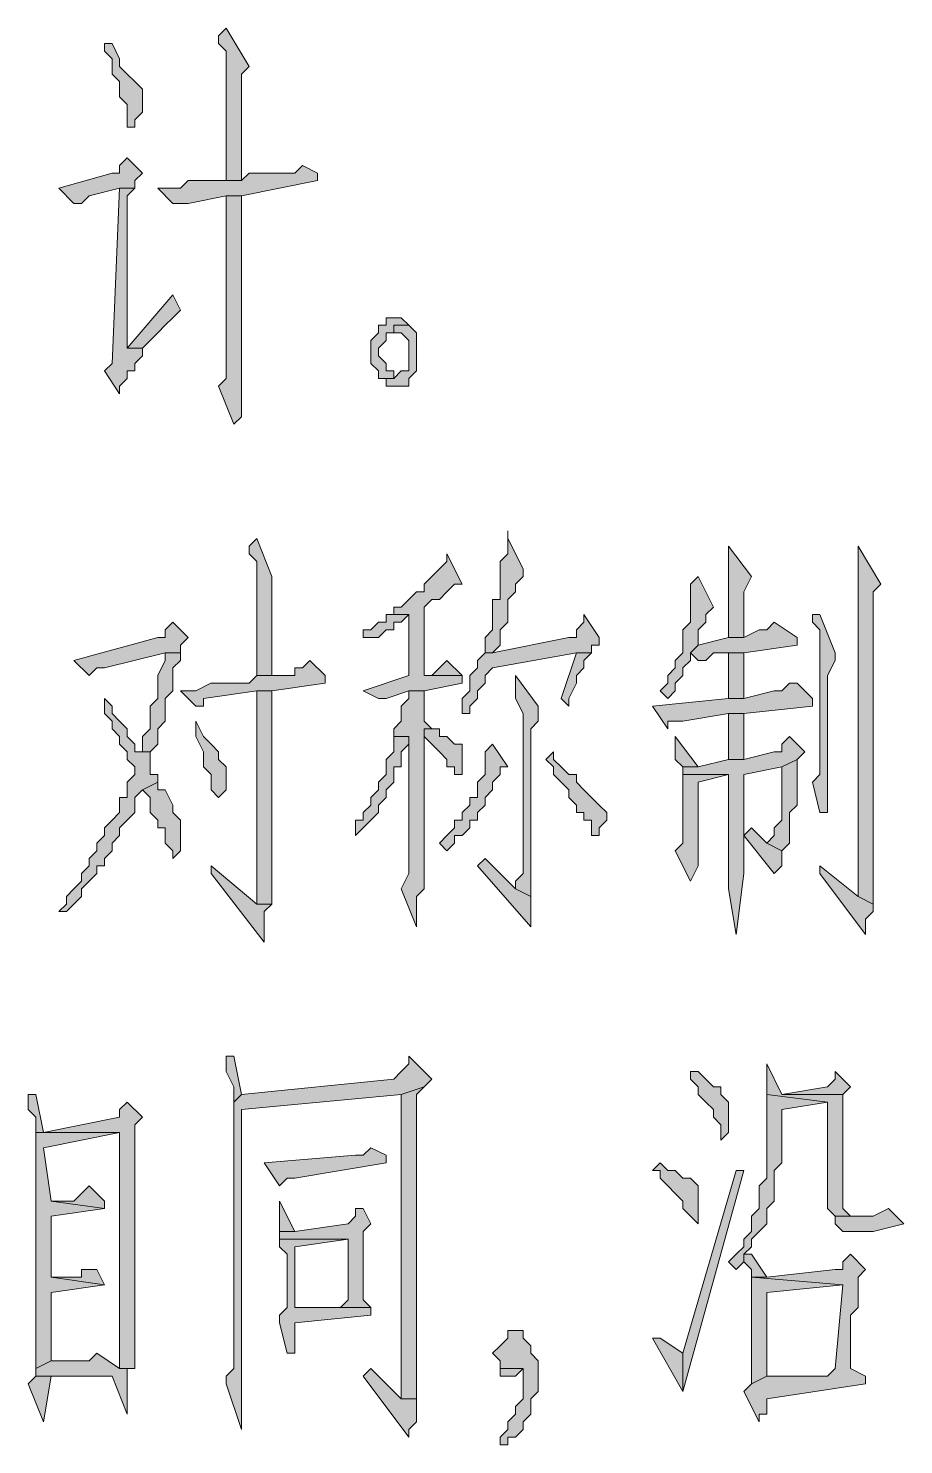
# Model space of a CAD drawing. Header units: millimetres. Extents: x 6 to 291, y 4 to 206.
# Drawn here: x 261.7 to 266.57, y 17.7 to 25.57 of the extents above; entities that cross this region are included whole.
import ezdxf

# ---------------------------------------------------------------- set-up
doc = ezdxf.new("R2010")
doc.units = ezdxf.units.MM
doc.layers.add('C00-00-00', color=7, linetype='Continuous')

msp = doc.modelspace()

# ---------------------------------------------------------------- hatches: boundary and pattern name
at = {"layer": 'C00-00-00'}
h = msp.add_hatch(color=256, dxfattribs=at)
h.dxf.hatch_style = 2
h.paths.add_polyline_path([(262.805341, 25.569337), (262.763008, 25.527004), (262.763008, 25.48467), (262.805341, 25.442337), (262.805341, 24.72267), (262.890008, 24.72267), (262.890008, 24.84967), (262.890008, 24.892004), (262.890008, 25.315337), (262.932341, 25.35767)])
h = msp.add_hatch(color=256, dxfattribs=at)
h.dxf.hatch_style = 2
h.paths.add_polyline_path([(262.170335, 25.484669), (262.128001, 25.484669), (262.128001, 25.442335), (262.170335, 25.400002), (262.170335, 25.357669), (262.170335, 25.315335), (262.212668, 25.273002), (262.212668, 25.230669), (262.212668, 25.188335), (262.255001, 25.146002), (262.255001, 25.103669), (262.255001, 25.061335), (262.255001, 25.019002), (262.297335, 25.019002), (262.297335, 25.061335), (262.339668, 25.103669), (262.339668, 25.230669), (262.297335, 25.273002), (262.255001, 25.315335), (262.212668, 25.357669), (262.212668, 25.400002)])
h = msp.add_hatch(color=256, dxfattribs=at)
h.dxf.hatch_style = 2
h.paths.add_polyline_path([(262.255003, 24.849662), (262.21267, 24.807329), (262.21267, 24.764995), (262.170337, 24.764995), (261.874003, 24.680329), (261.95867, 24.595662), (262.001003, 24.595662), (262.043337, 24.637995), (262.21267, 24.680329), (262.297337, 24.680329), (262.297337, 24.722662), (262.33967, 24.764995)])
h = msp.add_hatch(color=256, dxfattribs=at)
h.dxf.hatch_style = 2
h.paths.add_polyline_path([(263.228668, 24.807336), (263.186335, 24.765002), (263.101668, 24.765002), (263.059335, 24.765002), (262.932335, 24.765002), (262.890001, 24.722669), (262.763001, 24.722669), (262.678335, 24.722669), (262.593668, 24.722669), (262.551335, 24.680336), (262.466668, 24.680336), (262.424335, 24.680336), (262.509001, 24.595669), (262.551335, 24.595669), (262.593668, 24.595669), (262.805335, 24.638002), (262.890001, 24.638002), (263.313335, 24.722669), (263.313335, 24.765002)])
h = msp.add_hatch(color=256, dxfattribs=at)
h.dxf.hatch_style = 2
h.paths.add_polyline_path([(262.297329, 24.680341), (262.212663, 24.680341), (262.170329, 23.706674), (262.127996, 23.664341), (262.212663, 23.537341), (262.212663, 23.579674), (262.254996, 23.622008), (262.254996, 23.664341), (262.297329, 23.664341), (262.297329, 23.706674), (262.339663, 23.749008), (262.339663, 23.791341), (262.254996, 23.791341), (262.254996, 24.087674), (262.254996, 24.130008), (262.254996, 24.426341), (262.254996, 24.468674), (262.254996, 24.638008)])
h = msp.add_hatch(color=256, dxfattribs=at)
h.dxf.hatch_style = 2
h.paths.add_polyline_path([(262.889994, 24.637999), (262.805327, 24.637999), (262.805327, 24.595665), (262.805327, 23.621999), (262.762994, 23.579665), (262.84766, 23.367999), (262.889994, 23.410332)])
h = msp.add_hatch(color=256, dxfattribs=at)
h.dxf.hatch_style = 2
h.paths.add_polyline_path([(262.508993, 24.087677), (262.254993, 23.791343), (262.33966, 23.791343), (262.381993, 23.833677), (262.424326, 23.87601), (262.46666, 23.918343), (262.508993, 23.960677), (262.551326, 24.00301)])
h = msp.add_hatch(color=256, dxfattribs=at)
h.dxf.hatch_style = 2
h.paths.add_polyline_path([(263.736663, 23.960666), (263.69433, 23.960666), (263.69433, 23.918333), (263.651997, 23.918333), (263.651997, 23.875999), (263.609663, 23.833666), (263.609663, 23.706666), (263.651997, 23.664333), (263.651997, 23.621999), (263.736663, 23.621999), (263.736663, 23.664333), (263.69433, 23.664333), (263.69433, 23.706666), (263.651997, 23.748999), (263.651997, 23.791333), (263.69433, 23.833666), (263.69433, 23.875999), (263.736663, 23.875999), (263.736663, 23.918333), (263.82133, 23.918333), (263.778997, 23.960666)])
h = msp.add_hatch(color=256, dxfattribs=at)
h.dxf.hatch_style = 2
h.paths.add_polyline_path([(263.821332, 23.91834), (263.736665, 23.91834), (263.736665, 23.876006), (263.778999, 23.876006), (263.821332, 23.833673), (263.821332, 23.79134), (263.821332, 23.706673), (263.821332, 23.66434), (263.778999, 23.66434), (263.736665, 23.622006), (263.651999, 23.622006), (263.694332, 23.622006), (263.694332, 23.579673), (263.736665, 23.579673), (263.778999, 23.579673), (263.821332, 23.579673), (263.821332, 23.622006), (263.863665, 23.66434), (263.863665, 23.706673), (263.863665, 23.749006), (263.863665, 23.876006)])
h = msp.add_hatch(color=256, dxfattribs=at)
h.dxf.hatch_style = 2
h.paths.add_polyline_path([(264.37167, 22.775338), (264.37167, 22.648338), (264.329337, 22.606004), (264.329337, 22.521338), (264.329337, 22.436671), (264.329337, 22.394338), (264.287003, 22.394338), (264.287003, 22.309671), (264.287003, 22.267338), (264.287003, 22.225004), (264.24467, 22.182671), (264.24467, 22.140338), (264.24467, 22.098004), (264.287003, 22.098004), (264.329337, 22.140338), (264.329337, 22.182671), (264.329337, 22.225004), (264.37167, 22.267338), (264.37167, 22.309671), (264.37167, 22.394338), (264.414003, 22.436671), (264.414003, 22.479004), (264.456337, 22.521338), (264.456337, 22.563671), (264.37167, 22.733004)])
h = msp.add_hatch(color=256, dxfattribs=at)
h.dxf.hatch_style = 2
h.paths.add_polyline_path([(262.974662, 22.732995), (262.932329, 22.690662), (262.932329, 22.648329), (262.974662, 22.605995), (262.974662, 22.521329), (262.974662, 22.478995), (262.974662, 21.970995), (263.059329, 21.970995), (263.059329, 22.436662), (263.059329, 22.478995), (263.059329, 22.521329)])
h = msp.add_hatch(color=256, dxfattribs=at)
h.dxf.hatch_style = 2
h.paths.add_polyline_path([(265.59934, 22.690669), (265.59934, 22.648336), (265.59934, 22.606002), (265.59934, 22.563669), (265.59934, 22.182669), (265.684007, 22.182669), (265.684007, 22.352002), (265.684007, 22.394336), (265.684007, 22.436669), (265.72634, 22.521336)])
h = msp.add_hatch(color=256, dxfattribs=at)
h.dxf.hatch_style = 2
h.paths.add_polyline_path([(266.318999, 22.690669), (266.318999, 22.648336), (266.318999, 22.606002), (266.318999, 20.743336), (266.403666, 20.701002), (266.403666, 20.743336), (266.403666, 20.785669), (266.403666, 21.420669), (266.403666, 21.505336), (266.403666, 22.436669), (266.445999, 22.479002)])
h = msp.add_hatch(color=256, dxfattribs=at)
h.dxf.hatch_style = 2
h.paths.add_polyline_path([(264.032996, 22.648343), (264.032996, 22.60601), (263.990662, 22.563676), (263.948329, 22.521343), (263.905996, 22.47901), (263.905996, 22.436676), (263.863662, 22.436676), (263.821329, 22.394343), (263.778996, 22.35201), (263.736662, 22.35201), (263.736662, 22.309676), (263.694329, 22.309676), (263.821329, 22.309676), (263.821329, 22.267343), (263.821329, 21.97101), (263.567329, 21.886343), (263.651996, 21.84401), (263.694329, 21.84401), (263.821329, 21.886343), (263.905996, 21.886343), (264.117662, 21.928676), (264.117662, 21.97101), (263.905996, 21.97101), (263.905996, 22.35201), (263.948329, 22.394343), (263.990662, 22.394343), (264.032996, 22.436676), (264.075329, 22.47901), (264.117662, 22.47901)])
h = msp.add_hatch(color=256, dxfattribs=at)
h.dxf.hatch_style = 2
h.paths.add_polyline_path([(265.430003, 22.521332), (265.38767, 22.478999), (265.38767, 22.351999), (265.38767, 22.309665), (265.38767, 22.267332), (265.345337, 22.224999), (265.345337, 22.182665), (265.345337, 22.140332), (265.345337, 22.097999), (265.303003, 22.055665), (265.303003, 22.013332), (265.26067, 21.970999), (265.26067, 21.928665), (265.218337, 21.886332), (265.26067, 21.843999), (265.303003, 21.886332), (265.303003, 21.928665), (265.345337, 21.970999), (265.345337, 22.013332), (265.38767, 22.055665), (265.38767, 22.097999), (265.430003, 22.140332), (265.430003, 22.182665), (265.430003, 22.224999), (265.472337, 22.267332), (265.472337, 22.309665), (265.51467, 22.351999)])
h = msp.add_hatch(color=256, dxfattribs=at)
h.dxf.hatch_style = 2
h.paths.add_polyline_path([(263.694337, 22.309669), (263.694337, 22.267335), (263.652004, 22.267335), (263.609671, 22.225002), (263.567337, 22.225002), (263.567337, 22.182669), (263.609671, 22.182669), (263.652004, 22.182669), (263.694337, 22.225002), (263.736671, 22.225002), (263.736671, 22.267335), (263.779004, 22.267335), (263.821337, 22.309669)])
h = msp.add_hatch(color=256, dxfattribs=at)
h.dxf.hatch_style = 2
h.paths.add_polyline_path([(264.794997, 22.309669), (264.794997, 22.267335), (264.752663, 22.225002), (264.752663, 22.182669), (264.71033, 22.182669), (264.286997, 22.098002), (264.244663, 22.098002), (264.20233, 22.055669), (264.20233, 22.013335), (264.159997, 21.971002), (264.159997, 21.928669), (264.159997, 21.886335), (264.117663, 21.844002), (264.117663, 21.759335), (264.159997, 21.759335), (264.159997, 21.801669), (264.20233, 21.844002), (264.20233, 21.886335), (264.244663, 21.928669), (264.244663, 21.971002), (264.286997, 22.013335), (264.752663, 22.098002), (264.83733, 22.098002), (264.83733, 22.140335), (264.879663, 22.140335), (264.879663, 22.182669)])
h = msp.add_hatch(color=256, dxfattribs=at)
h.dxf.hatch_style = 2
h.paths.add_polyline_path([(266.107336, 22.309669), (266.065003, 22.309669), (266.065003, 22.267335), (266.107336, 22.225002), (266.107336, 21.420669), (266.065003, 21.378335), (266.107336, 21.209002), (266.149669, 21.209002), (266.149669, 21.971002), (266.192003, 22.055669), (266.192003, 22.098002)])
h = msp.add_hatch(color=256, dxfattribs=at)
h.dxf.hatch_style = 2
h.paths.add_polyline_path([(262.508993, 22.267342), (262.46666, 22.225009), (262.46666, 22.182675), (262.424326, 22.182675), (261.95866, 22.055675), (262.043326, 21.971009), (262.08566, 22.013342), (262.127993, 22.013342), (262.46666, 22.098009), (262.551326, 22.098009), (262.551326, 22.140342), (262.59366, 22.182675)])
h = msp.add_hatch(color=256, dxfattribs=at)
h.dxf.hatch_style = 2
h.paths.add_polyline_path([(265.85333, 22.267342), (265.810997, 22.225009), (265.768663, 22.225009), (265.683997, 22.182675), (265.59933, 22.182675), (265.429997, 22.140342), (265.387663, 22.098009), (265.429997, 22.055675), (265.47233, 22.055675), (265.514663, 22.098009), (265.59933, 22.098009), (265.683997, 22.098009), (265.98033, 22.140342), (265.98033, 22.182675)])
h = msp.add_hatch(color=256, dxfattribs=at)
h.dxf.hatch_style = 2
h.paths.add_polyline_path([(262.551335, 22.098005), (262.466669, 22.098005), (262.466669, 22.055672), (262.424335, 21.971005), (262.424335, 21.928672), (262.424335, 21.886338), (262.424335, 21.844005), (262.382002, 21.801672), (262.382002, 21.717005), (262.382002, 21.674672), (262.339669, 21.632338), (262.339669, 21.590005), (262.339669, 21.547672), (262.382002, 21.547672), (262.424335, 21.590005), (262.424335, 21.632338), (262.424335, 21.674672), (262.466669, 21.717005), (262.466669, 21.759338), (262.466669, 21.801672), (262.466669, 21.844005), (262.509002, 21.886338), (262.509002, 21.971005), (262.509002, 22.013338), (262.551335, 22.055672)])
h = msp.add_hatch(color=256, dxfattribs=at)
h.dxf.hatch_style = 2
h.paths.add_polyline_path([(263.270994, 22.055663), (263.228661, 22.013329), (263.186328, 22.013329), (263.186328, 21.970996), (263.059328, 21.970996), (262.974661, 21.970996), (262.932328, 21.928663), (262.805328, 21.928663), (262.762994, 21.928663), (262.720661, 21.928663), (262.635994, 21.886329), (262.551328, 21.886329), (262.635994, 21.801663), (262.678328, 21.801663), (262.678328, 21.843996), (262.974661, 21.886329), (263.059328, 21.886329), (263.355661, 21.928663), (263.355661, 21.970996)])
h = msp.add_hatch(color=256, dxfattribs=at)
h.dxf.hatch_style = 2
h.paths.add_polyline_path([(264.032996, 22.055663), (263.990662, 22.013329), (263.948329, 21.970996), (263.905996, 21.970996), (264.117662, 21.970996)])
h = msp.add_hatch(color=256, dxfattribs=at)
h.dxf.hatch_style = 2
h.paths.add_polyline_path([(264.837339, 22.098005), (264.752672, 22.098005), (264.668006, 21.844005), (264.710339, 21.801672), (264.710339, 21.844005), (264.752672, 21.928672), (264.752672, 21.971005), (264.795006, 22.013338), (264.795006, 22.055672)])
h = msp.add_hatch(color=256, dxfattribs=at)
h.dxf.hatch_style = 2
h.paths.add_polyline_path([(265.683993, 22.098005), (265.59934, 22.098005), (265.59934, 22.055663), (265.59934, 21.843999), (265.683993, 21.843999)])
h = msp.add_hatch(color=256, dxfattribs=at)
h.dxf.hatch_style = 2
h.paths.add_polyline_path([(264.413996, 21.97101), (264.413996, 21.928677), (264.413996, 21.886343), (264.413996, 21.84401), (264.456329, 21.759343), (264.456329, 20.870343), (264.413996, 20.82801), (264.413996, 20.785677), (264.498663, 20.743343), (264.498663, 21.46301), (264.498663, 21.505343), (264.498663, 21.674677), (264.540996, 21.71701), (264.540996, 21.759343), (264.540996, 21.801677)])
h = msp.add_hatch(color=256, dxfattribs=at)
h.dxf.hatch_style = 2
h.paths.add_polyline_path([(265.980341, 21.928668), (265.938008, 21.928668), (265.895674, 21.886334), (265.853341, 21.886334), (265.684008, 21.844001), (265.599341, 21.844001), (265.176008, 21.801668), (265.260674, 21.674668), (265.260674, 21.717001), (265.303008, 21.717001), (265.345341, 21.717001), (265.599341, 21.759334), (265.684008, 21.759334), (266.065008, 21.801668), (266.065008, 21.844001)])
h = msp.add_hatch(color=256, dxfattribs=at)
h.dxf.hatch_style = 2
h.paths.add_polyline_path([(262.127992, 21.843999), (262.127992, 21.801666), (262.127992, 21.759333), (262.170326, 21.716999), (262.170326, 21.674666), (262.212659, 21.632333), (262.212659, 21.589999), (262.254992, 21.547666), (262.254992, 21.505333), (262.297326, 21.462999), (262.297326, 21.420666), (262.254992, 21.378333), (262.254992, 21.335999), (262.254992, 21.293666), (262.212659, 21.293666), (262.212659, 21.251333), (262.212659, 21.208999), (262.170326, 21.166666), (262.127992, 21.124333), (262.127992, 21.081999), (262.085659, 21.039666), (262.085659, 20.997333), (262.043326, 20.954999), (262.043326, 20.912666), (262.000992, 20.870333), (262.000992, 20.827999), (261.958659, 20.785666), (261.916326, 20.743333), (261.916326, 20.700999), (261.873992, 20.658666), (261.916326, 20.658666), (261.958659, 20.700999), (262.000992, 20.743333), (262.000992, 20.785666), (262.043326, 20.827999), (262.085659, 20.870333), (262.085659, 20.912666), (262.127992, 20.912666), (262.127992, 20.954999), (262.170326, 20.997333), (262.170326, 21.039666), (262.212659, 21.081999), (262.212659, 21.124333), (262.254992, 21.166666), (262.297326, 21.208999), (262.297326, 21.251333), (262.297326, 21.293666), (262.339659, 21.335999), (262.424326, 21.378333), (262.424326, 21.420666), (262.381992, 21.420666), (262.381992, 21.462999), (262.381992, 21.505333), (262.381992, 21.547666), (262.339659, 21.547666), (262.297326, 21.547666), (262.297326, 21.589999), (262.254992, 21.632333), (262.254992, 21.674666), (262.212659, 21.716999), (262.170326, 21.759333), (262.170326, 21.801666)])
h = msp.add_hatch(color=256, dxfattribs=at)
h.dxf.hatch_style = 2
h.paths.add_polyline_path([(263.059331, 21.886342), (262.974664, 21.886342), (262.974664, 20.870342), (262.974664, 20.785675), (262.974664, 20.743342), (262.974664, 20.701008), (263.059331, 20.701008)])
h = msp.add_hatch(color=256, dxfattribs=at)
h.dxf.hatch_style = 2
h.paths.add_polyline_path([(263.906001, 21.886342), (263.821334, 21.886342), (263.821334, 21.844008), (263.779001, 21.801675), (263.779001, 21.717008), (263.736667, 21.674675), (263.736667, 21.632342), (263.821334, 21.632342), (263.821334, 20.955008), (263.821334, 20.912675), (263.821334, 20.870342), (263.779001, 20.785675), (263.863667, 20.574008), (263.863667, 20.616342), (263.863667, 20.743342), (263.906001, 20.785675), (263.906001, 21.674675), (263.990667, 21.674675), (263.948334, 21.674675), (263.906001, 21.717008)])
h = msp.add_hatch(color=256, dxfattribs=at)
h.dxf.hatch_style = 2
h.paths.add_polyline_path([(265.683993, 21.759331), (265.59934, 21.759331), (265.59934, 21.505341), (265.683993, 21.505341)])
h = msp.add_hatch(color=256, dxfattribs=at)
h.dxf.hatch_style = 2
h.paths.add_polyline_path([(262.636004, 21.717004), (262.636004, 21.674671), (262.636004, 21.632338), (262.678337, 21.547671), (262.678337, 21.505338), (262.678337, 21.463004), (262.720671, 21.420671), (262.720671, 21.378338), (262.720671, 21.336004), (262.763004, 21.293671), (262.805337, 21.336004), (262.805337, 21.378338), (262.805337, 21.420671), (262.805337, 21.463004), (262.763004, 21.505338), (262.763004, 21.547671), (262.720671, 21.590004), (262.678337, 21.632338)])
h = msp.add_hatch(color=256, dxfattribs=at)
h.dxf.hatch_style = 2
h.paths.add_polyline_path([(263.990669, 21.674662), (263.906003, 21.674662), (263.906003, 21.632329), (263.948336, 21.589995), (263.990669, 21.547662), (264.033003, 21.505329), (264.033003, 21.462995), (264.075336, 21.462995), (264.075336, 21.420662), (264.117669, 21.420662), (264.117669, 21.589995), (264.075336, 21.589995), (264.033003, 21.632329), (263.990669, 21.632329)])
h = msp.add_hatch(color=256, dxfattribs=at)
h.dxf.hatch_style = 2
h.paths.add_polyline_path([(263.736663, 21.632336), (263.736663, 21.590002), (263.736663, 21.547669), (263.69433, 21.505336), (263.69433, 21.463002), (263.69433, 21.420669), (263.651997, 21.378336), (263.651997, 21.336002), (263.609663, 21.293669), (263.609663, 21.251336), (263.56733, 21.209002), (263.56733, 21.166669), (263.524997, 21.166669), (263.524997, 21.124336), (263.524997, 21.082002), (263.56733, 21.124336), (263.609663, 21.166669), (263.651997, 21.209002), (263.651997, 21.251336), (263.69433, 21.293669), (263.69433, 21.336002), (263.736663, 21.378336), (263.736663, 21.420669), (263.736663, 21.463002), (263.778997, 21.463002), (263.778997, 21.505336), (263.778997, 21.547669), (263.82133, 21.590002), (263.82133, 21.632336)])
h = msp.add_hatch(color=256, dxfattribs=at)
h.dxf.hatch_style = 2
h.paths.add_polyline_path([(264.287001, 21.59001), (264.244668, 21.547676), (264.244668, 21.505343), (264.244668, 21.420676), (264.202335, 21.378343), (264.202335, 21.33601), (264.202335, 21.293676), (264.160001, 21.293676), (264.160001, 21.251343), (264.117668, 21.20901), (264.117668, 21.166676), (264.075335, 21.166676), (264.075335, 21.124343), (264.033001, 21.08201), (263.990668, 21.039676), (264.033001, 20.997343), (264.075335, 21.039676), (264.075335, 21.08201), (264.117668, 21.08201), (264.160001, 21.124343), (264.160001, 21.166676), (264.202335, 21.166676), (264.202335, 21.20901), (264.244668, 21.251343), (264.244668, 21.293676), (264.287001, 21.33601), (264.287001, 21.378343), (264.329335, 21.420676), (264.329335, 21.46301), (264.371668, 21.46301)])
h = msp.add_hatch(color=256, dxfattribs=at)
h.dxf.hatch_style = 2
h.paths.add_polyline_path([(265.302992, 21.632336), (265.302992, 21.590002), (265.302992, 21.547669), (265.302992, 21.505336), (265.345326, 21.463002), (265.429992, 21.463002)])
h = msp.add_hatch(color=256, dxfattribs=at)
h.dxf.hatch_style = 2
h.paths.add_polyline_path([(265.937999, 21.632336), (265.895665, 21.590002), (265.895665, 21.547669), (265.853332, 21.547669), (265.683999, 21.505336), (265.599332, 21.505336), (265.429999, 21.463002), (265.345332, 21.463002), (265.345332, 21.420669), (265.599332, 21.420669), (265.599332, 21.336002), (265.599332, 20.912669), (265.599332, 20.870336), (265.599332, 20.828002), (265.599332, 20.785669), (265.641665, 20.531669), (265.683999, 20.870336), (265.683999, 21.420669), (265.895665, 21.463002), (265.980332, 21.505336), (266.022665, 21.547669)])
h = msp.add_hatch(color=256, dxfattribs=at)
h.dxf.hatch_style = 2
h.paths.add_polyline_path([(264.62566, 21.547667), (264.583326, 21.505334), (264.62566, 21.463001), (264.62566, 21.420667), (264.667993, 21.378334), (264.710326, 21.336001), (264.710326, 21.293667), (264.75266, 21.251334), (264.75266, 21.209001), (264.794993, 21.209001), (264.794993, 21.166667), (264.837326, 21.166667), (264.837326, 21.124334), (264.837326, 21.082001), (264.87966, 21.082001), (264.87966, 21.124334), (264.921993, 21.166667), (264.921993, 21.209001), (264.87966, 21.251334), (264.837326, 21.293667), (264.794993, 21.336001), (264.75266, 21.378334), (264.75266, 21.420667), (264.710326, 21.420667), (264.667993, 21.463001), (264.62566, 21.505334)])
h = msp.add_hatch(color=256, dxfattribs=at)
h.dxf.hatch_style = 2
h.paths.add_polyline_path([(265.980341, 21.505341), (265.895674, 21.463008), (265.895674, 21.166674), (265.853341, 21.124341), (265.853341, 21.082008), (265.811008, 21.039674), (265.895674, 20.997341), (265.938008, 21.039674), (265.938008, 21.082008), (265.938008, 21.124341), (265.938008, 21.209008), (265.980341, 21.251341), (265.980341, 21.463008)])
h = msp.add_hatch(color=256, dxfattribs=at)
h.dxf.hatch_style = 2
h.paths.add_polyline_path([(265.345335, 21.420672), (265.345335, 21.378339), (265.345335, 21.336006), (265.345335, 21.082006), (265.345335, 21.039672), (265.303001, 20.997339), (265.387668, 20.828006), (265.430001, 20.912672), (265.430001, 21.336006), (265.430001, 21.378339), (265.599335, 21.420672)])
h = msp.add_hatch(color=256, dxfattribs=at)
h.dxf.hatch_style = 2
h.paths.add_polyline_path([(262.42434, 21.37833), (262.339674, 21.335997), (262.382007, 21.293663), (262.382007, 21.25133), (262.382007, 21.208997), (262.42434, 21.166663), (262.42434, 21.12433), (262.466674, 21.12433), (262.466674, 21.081997), (262.466674, 21.039663), (262.509007, 20.99733), (262.509007, 20.954997), (262.55134, 20.99733), (262.55134, 21.081997), (262.55134, 21.12433), (262.55134, 21.166663), (262.509007, 21.208997), (262.509007, 21.25133), (262.466674, 21.335997), (262.42434, 21.335997)])
h = msp.add_hatch(color=256, dxfattribs=at)
h.dxf.hatch_style = 2
h.paths.add_polyline_path([(265.726335, 21.12434), (265.684002, 21.082007), (265.853335, 20.87034), (265.895669, 20.912674), (265.895669, 20.955007), (265.895669, 20.99734), (265.811002, 21.039674)])
h = msp.add_hatch(color=256, dxfattribs=at)
h.dxf.hatch_style = 2
h.paths.add_polyline_path([(264.244659, 20.955003), (264.202326, 20.91267), (264.498659, 20.574003), (264.498659, 20.65867), (264.498659, 20.701003), (264.498659, 20.743336), (264.413992, 20.78567)])
h = msp.add_hatch(color=256, dxfattribs=at)
h.dxf.hatch_style = 2
h.paths.add_polyline_path([(262.720672, 20.912677), (262.720672, 20.870343), (263.017006, 20.489343), (263.017006, 20.658677), (263.059339, 20.70101), (262.974672, 20.70101)])
h = msp.add_hatch(color=256, dxfattribs=at)
h.dxf.hatch_style = 2
h.paths.add_polyline_path([(266.107336, 20.912677), (266.107336, 20.870343), (266.361336, 20.531677), (266.361336, 20.57401), (266.361336, 20.616343), (266.403669, 20.658677), (266.403669, 20.70101), (266.319003, 20.743343)])
h = msp.add_hatch(color=256, dxfattribs=at)
h.dxf.hatch_style = 2
h.paths.add_polyline_path([(263.821332, 19.854343), (263.821332, 19.81201), (263.778999, 19.769677), (263.736665, 19.727343), (262.889999, 19.642677), (262.847665, 19.600343), (262.847665, 18.711343), (262.847665, 18.626677), (262.847665, 18.118677), (262.805332, 18.076343), (262.805332, 18.03401), (262.889999, 17.78001), (262.889999, 18.118677), (262.889999, 19.55801), (263.778999, 19.642677), (263.905999, 19.68501), (263.948332, 19.727343)])
h = msp.add_hatch(color=256, dxfattribs=at)
h.dxf.hatch_style = 2
h.paths.add_polyline_path([(262.847667, 19.854343), (262.805334, 19.854343), (262.805334, 19.81201), (262.805334, 19.769677), (262.847667, 19.68501), (262.847667, 19.600343), (262.890001, 19.642677)])
h = msp.add_hatch(color=256, dxfattribs=at)
h.dxf.hatch_style = 2
h.paths.add_polyline_path([(265.387661, 19.769675), (265.387661, 19.727342), (265.429994, 19.685008), (265.429994, 19.642675), (265.472328, 19.600342), (265.514661, 19.558008), (265.514661, 19.515675), (265.556994, 19.473342), (265.556994, 19.431008), (265.556994, 19.388675), (265.599328, 19.431008), (265.599328, 19.600342), (265.556994, 19.642675), (265.556994, 19.685008), (265.514661, 19.685008), (265.472328, 19.727342), (265.429994, 19.769675)])
h = msp.add_hatch(color=256, dxfattribs=at)
h.dxf.hatch_style = 2
h.paths.add_polyline_path([(265.811004, 19.812001), (265.811004, 19.769668), (265.811004, 19.727334), (265.811004, 19.642668), (266.149671, 19.600334), (266.149671, 19.007668), (266.192004, 18.965334), (266.276671, 18.965334), (266.234337, 19.007668), (266.234337, 19.515668), (266.234337, 19.558001), (266.234337, 19.600334), (266.234337, 19.642668), (265.895671, 19.642668)])
h = msp.add_hatch(color=256, dxfattribs=at)
h.dxf.hatch_style = 2
h.paths.add_polyline_path([(266.192004, 19.769675), (266.192004, 19.727342), (266.149671, 19.685008), (265.895671, 19.642675), (266.234338, 19.642675), (266.276671, 19.685008)])
h = msp.add_hatch(color=256, dxfattribs=at)
h.dxf.hatch_style = 2
h.paths.add_polyline_path([(263.906001, 19.685006), (263.779001, 19.642673), (263.779001, 17.991673), (263.779001, 17.94934), (263.863667, 17.94934), (263.863667, 17.991673), (263.863667, 19.09234), (263.863667, 19.134673), (263.863667, 19.60034), (263.863667, 19.642673)])
h = msp.add_hatch(color=256, dxfattribs=at)
h.dxf.hatch_style = 2
h.paths.add_polyline_path([(261.747008, 19.642664), (261.704674, 19.642664), (261.704674, 19.557997), (261.747008, 19.515664), (261.747008, 19.430997), (261.789341, 19.430997)])
h = msp.add_hatch(color=256, dxfattribs=at)
h.dxf.hatch_style = 2
h.paths.add_polyline_path([(265.811004, 19.642664), (265.811004, 19.303997), (265.811004, 19.261664), (265.811004, 19.176997), (265.768671, 19.134664), (265.768671, 19.049997), (265.768671, 19.007664), (265.726337, 18.965331), (265.726337, 18.922997), (265.726337, 18.880664), (265.684004, 18.838331), (265.684004, 18.795997), (265.641671, 18.753664), (265.599337, 18.711331), (265.641671, 18.668997), (265.684004, 18.711331), (265.684004, 18.753664), (265.726337, 18.795997), (265.726337, 18.838331), (265.768671, 18.880664), (265.811004, 18.922997), (265.811004, 18.965331), (265.811004, 19.007664), (265.853337, 19.049997), (265.853337, 19.092331), (265.853337, 19.219331), (265.895671, 19.261664), (265.895671, 19.557997), (266.149671, 19.600331)])
h = msp.add_hatch(color=256, dxfattribs=at)
h.dxf.hatch_style = 2
h.paths.add_polyline_path([(262.255003, 19.600338), (262.21267, 19.558004), (262.21267, 19.515671), (261.789337, 19.431004), (261.747003, 19.431004), (262.21267, 19.431004), (262.21267, 19.388671), (262.21267, 18.415004), (262.21267, 18.372671), (262.21267, 18.203338), (262.21267, 18.118671), (262.255003, 18.118671), (262.297337, 18.118671), (262.297337, 18.923004), (262.297337, 18.965338), (262.297337, 19.473338), (262.33967, 19.515671)])
h = msp.add_hatch(color=256, dxfattribs=at)
h.dxf.hatch_style = 2
h.paths.add_polyline_path([(261.747008, 19.431001), (261.747008, 18.669001), (261.747008, 18.584334), (261.747008, 18.203334), (261.747008, 18.118667), (261.831674, 18.161001), (261.831674, 18.542001), (262.128008, 18.584334), (261.831674, 18.626667), (261.831674, 18.965334), (262.128008, 19.007667), (261.831674, 19.050001), (261.789341, 19.346334), (262.212674, 19.431001)])
h = msp.add_hatch(color=256, dxfattribs=at)
h.dxf.hatch_style = 2
h.paths.add_polyline_path([(263.609669, 19.346332), (263.567335, 19.303999), (263.525002, 19.303999), (263.017002, 19.261665), (263.101669, 19.134665), (263.144002, 19.176999), (263.186335, 19.176999), (263.694335, 19.261665), (263.694335, 19.303999)])
h = msp.add_hatch(color=256, dxfattribs=at)
h.dxf.hatch_style = 2
h.paths.add_polyline_path([(265.21834, 19.261663), (265.176006, 19.21933), (265.21834, 19.21933), (265.21834, 19.176997), (265.260673, 19.134663), (265.303006, 19.09233), (265.34534, 19.049997), (265.34534, 19.007663), (265.387673, 18.96533), (265.430006, 18.922997), (265.430006, 19.007663), (265.430006, 19.09233), (265.430006, 19.134663), (265.387673, 19.176997), (265.34534, 19.176997), (265.303006, 19.21933), (265.260673, 19.21933)])
h = msp.add_hatch(color=256, dxfattribs=at)
h.dxf.hatch_style = 2
h.paths.add_polyline_path([(265.641667, 19.219337), (265.345335, 18.20333), (265.345335, 17.991666), (265.683993, 19.219337)])
h = msp.add_hatch(color=256, dxfattribs=at)
h.dxf.hatch_style = 2
h.paths.add_polyline_path([(262.04334, 19.134669), (262.001006, 19.092335), (261.958673, 19.050002), (261.831673, 19.050002), (262.128006, 19.007669), (262.128006, 19.050002)])
h = msp.add_hatch(color=256, dxfattribs=at)
h.dxf.hatch_style = 2
h.paths.add_polyline_path([(263.567326, 19.007674), (263.524993, 19.007674), (263.524993, 18.96534), (263.48266, 18.923007), (263.186326, 18.880674), (263.10166, 18.880674), (263.10166, 18.83834), (263.48266, 18.83834), (263.48266, 18.499674), (263.440326, 18.45734), (263.186326, 18.45734), (263.60966, 18.45734), (263.567326, 18.499674), (263.567326, 18.753674), (263.567326, 18.796007), (263.567326, 18.880674), (263.60966, 18.923007)])
h = msp.add_hatch(color=256, dxfattribs=at)
h.dxf.hatch_style = 2
h.paths.add_polyline_path([(263.101673, 19.05), (263.101673, 18.965333), (263.101673, 18.923), (263.101673, 18.880666), (263.18634, 18.880666)])
h = msp.add_hatch(color=256, dxfattribs=at)
h.dxf.hatch_style = 2
h.paths.add_polyline_path([(266.488337, 19.007674), (266.40367, 18.96534), (266.27667, 18.96534), (266.192003, 18.96534), (266.192003, 18.923007), (266.234337, 18.880674), (266.40367, 18.880674), (266.573003, 18.923007)])
h = msp.add_hatch(color=256, dxfattribs=at)
h.dxf.hatch_style = 2
h.paths.add_polyline_path([(263.101673, 18.838336), (263.101673, 18.796003), (263.144006, 18.75367), (263.144006, 18.457336), (263.101673, 18.415003), (263.101673, 18.37267), (263.144006, 18.203336), (263.18634, 18.203336), (263.18634, 18.24567), (263.18634, 18.37267), (263.609673, 18.415003), (263.609673, 18.457336), (263.18634, 18.457336), (263.18634, 18.62667), (263.18634, 18.669003), (263.18634, 18.796003), (263.482673, 18.838336)])
h = msp.add_hatch(color=256, dxfattribs=at)
h.dxf.hatch_style = 2
h.paths.add_polyline_path([(265.726335, 18.753668), (265.684002, 18.753668), (265.684002, 18.711334), (265.726335, 18.669001), (265.726335, 18.626668), (265.811002, 18.626668)])
h = msp.add_hatch(color=256, dxfattribs=at)
h.dxf.hatch_style = 2
h.paths.add_polyline_path([(266.276673, 18.753668), (266.23434, 18.711334), (266.23434, 18.669001), (266.192006, 18.669001), (265.811006, 18.626668), (265.72634, 18.626668), (266.23434, 18.584334), (266.192006, 18.118668), (266.149673, 18.076334), (265.811006, 18.076334), (265.72634, 18.034001), (265.684006, 17.991668), (265.768673, 17.822334), (265.768673, 17.864668), (265.811006, 17.864668), (265.811006, 17.949334), (266.36134, 18.034001), (266.36134, 18.076334), (266.276673, 18.118668), (266.276673, 18.161001), (266.276673, 18.245668), (266.276673, 18.415001), (266.319006, 18.457334), (266.319006, 18.584334), (266.319006, 18.626668), (266.36134, 18.669001)])
h = msp.add_hatch(color=256, dxfattribs=at)
h.dxf.hatch_style = 2
h.paths.add_polyline_path([(262.085666, 18.668999), (262.043333, 18.668999), (262.000999, 18.668999), (262.000999, 18.626666), (261.958666, 18.626666), (261.831666, 18.626666), (262.127999, 18.584333)])
h = msp.add_hatch(color=256, dxfattribs=at)
h.dxf.hatch_style = 2
h.paths.add_polyline_path([(265.726335, 18.626673), (265.726335, 18.58434), (265.726335, 18.07634), (265.726335, 18.034006), (265.811002, 18.07634), (265.811002, 18.415006), (265.811002, 18.499673), (265.811002, 18.542006), (266.234335, 18.58434)])
h = msp.add_hatch(color=256, dxfattribs=at)
h.dxf.hatch_style = 2
h.paths.add_polyline_path([(264.413996, 18.330341), (264.371663, 18.330341), (264.371663, 18.288008), (264.329329, 18.245674), (264.286996, 18.203341), (264.329329, 18.161008), (264.329329, 18.118674), (264.456329, 18.118674), (264.456329, 17.949341), (264.413996, 17.907008), (264.413996, 17.864674), (264.371663, 17.822341), (264.371663, 17.780008), (264.329329, 17.737674), (264.329329, 17.695341), (264.371663, 17.695341), (264.371663, 17.737674), (264.413996, 17.737674), (264.456329, 17.780008), (264.456329, 17.822341), (264.498663, 17.864674), (264.498663, 17.907008), (264.498663, 17.949341), (264.540996, 17.991674), (264.540996, 18.161008), (264.498663, 18.203341), (264.498663, 18.245674), (264.456329, 18.288008), (264.456329, 18.330341)])
h = msp.add_hatch(color=256, dxfattribs=at)
h.dxf.hatch_style = 2
h.paths.add_polyline_path([(265.21834, 18.287999), (265.175997, 18.287999), (265.345335, 17.991666), (265.345335, 18.20333)])
h = msp.add_hatch(color=256, dxfattribs=at)
h.dxf.hatch_style = 2
h.paths.add_polyline_path([(262.085666, 18.20333), (262.043333, 18.160997), (262.000999, 18.160997), (261.831666, 18.160997), (261.746999, 18.118663), (261.746999, 18.07633), (262.170333, 18.07633), (262.254999, 17.864663), (262.254999, 17.906997), (262.254999, 18.118663), (262.212666, 18.118663)])
h = msp.add_hatch(color=256, dxfattribs=at)
h.dxf.hatch_style = 2
h.paths.add_polyline_path([(263.609669, 18.118661), (263.567335, 18.076328), (263.821335, 17.737661), (263.821335, 17.779995), (263.863669, 17.822328), (263.863669, 17.949328), (263.779002, 17.949328)])
h = msp.add_hatch(color=256, dxfattribs=at)
h.dxf.hatch_style = 2
h.paths.add_polyline_path([(264.329328, 18.118661), (264.329328, 18.076335), (264.37167, 18.076335), (264.413996, 18.076335), (264.456339, 18.118661)])
h = msp.add_hatch(color=256, dxfattribs=at)
h.dxf.hatch_style = 2
h.paths.add_polyline_path([(261.747008, 18.076335), (261.704674, 18.034002), (261.789341, 17.822335), (261.831674, 18.076335), (262.170341, 18.076335)])

# ---------------------------------------------------------------- linework, layer by layer
at = {"layer": 'C00-00-00', "lineweight": 13}
for points in [[(262.805341, 25.569337), (262.763008, 25.527004), (262.763008, 25.48467), (262.805341, 25.442337), (262.805341, 24.72267), (262.890008, 24.72267), (262.890008, 24.84967), (262.890008, 24.892004), (262.890008, 25.315337), (262.932341, 25.35767)], [(262.170335, 25.484669), (262.128001, 25.484669), (262.128001, 25.442335), (262.170335, 25.400002), (262.170335, 25.357669), (262.170335, 25.315335), (262.212668, 25.273002), (262.212668, 25.230669), (262.212668, 25.188335), (262.255001, 25.146002), (262.255001, 25.103669), (262.255001, 25.061335), (262.255001, 25.019002), (262.297335, 25.019002), (262.297335, 25.061335), (262.339668, 25.103669), (262.339668, 25.230669), (262.297335, 25.273002), (262.255001, 25.315335), (262.212668, 25.357669), (262.212668, 25.400002)], [(262.255003, 24.849662), (262.21267, 24.807329), (262.21267, 24.764995), (262.170337, 24.764995), (261.874003, 24.680329), (261.95867, 24.595662), (262.001003, 24.595662), (262.043337, 24.637995), (262.21267, 24.680329), (262.297337, 24.680329), (262.297337, 24.722662), (262.33967, 24.764995)], [(263.228668, 24.807336), (263.186335, 24.765002), (263.101668, 24.765002), (263.059335, 24.765002), (262.932335, 24.765002), (262.890001, 24.722669), (262.763001, 24.722669), (262.678335, 24.722669), (262.593668, 24.722669), (262.551335, 24.680336), (262.466668, 24.680336), (262.424335, 24.680336), (262.509001, 24.595669), (262.551335, 24.595669), (262.593668, 24.595669), (262.805335, 24.638002), (262.890001, 24.638002), (263.313335, 24.722669), (263.313335, 24.765002)], [(262.297329, 24.680341), (262.212663, 24.680341), (262.170329, 23.706674), (262.127996, 23.664341), (262.212663, 23.537341), (262.212663, 23.579674), (262.254996, 23.622008), (262.254996, 23.664341), (262.297329, 23.664341), (262.297329, 23.706674), (262.339663, 23.749008), (262.339663, 23.791341), (262.254996, 23.791341), (262.254996, 24.087674), (262.254996, 24.130008), (262.254996, 24.426341), (262.254996, 24.468674), (262.254996, 24.638008)], [(262.889994, 24.637999), (262.805327, 24.637999), (262.805327, 24.595665), (262.805327, 23.621999), (262.762994, 23.579665), (262.84766, 23.367999), (262.889994, 23.410332)], [(262.508993, 24.087677), (262.254993, 23.791343), (262.33966, 23.791343), (262.381993, 23.833677), (262.424326, 23.87601), (262.46666, 23.918343), (262.508993, 23.960677), (262.551326, 24.00301)], [(263.736663, 23.960666), (263.69433, 23.960666), (263.69433, 23.918333), (263.651997, 23.918333), (263.651997, 23.875999), (263.609663, 23.833666), (263.609663, 23.706666), (263.651997, 23.664333), (263.651997, 23.621999), (263.736663, 23.621999), (263.736663, 23.664333), (263.69433, 23.664333), (263.69433, 23.706666), (263.651997, 23.748999), (263.651997, 23.791333), (263.69433, 23.833666), (263.69433, 23.875999), (263.736663, 23.875999), (263.736663, 23.918333), (263.82133, 23.918333), (263.778997, 23.960666)], [(263.821332, 23.91834), (263.736665, 23.91834), (263.736665, 23.876006), (263.778999, 23.876006), (263.821332, 23.833673), (263.821332, 23.79134), (263.821332, 23.706673), (263.821332, 23.66434), (263.778999, 23.66434), (263.736665, 23.622006), (263.651999, 23.622006), (263.694332, 23.622006), (263.694332, 23.579673), (263.736665, 23.579673), (263.778999, 23.579673), (263.821332, 23.579673), (263.821332, 23.622006), (263.863665, 23.66434), (263.863665, 23.706673), (263.863665, 23.749006), (263.863665, 23.876006)], [(264.37167, 22.775338), (264.37167, 22.648338), (264.329337, 22.606004), (264.329337, 22.521338), (264.329337, 22.436671), (264.329337, 22.394338), (264.287003, 22.394338), (264.287003, 22.309671), (264.287003, 22.267338), (264.287003, 22.225004), (264.24467, 22.182671), (264.24467, 22.140338), (264.24467, 22.098004), (264.287003, 22.098004), (264.329337, 22.140338), (264.329337, 22.182671), (264.329337, 22.225004), (264.37167, 22.267338), (264.37167, 22.309671), (264.37167, 22.394338), (264.414003, 22.436671), (264.414003, 22.479004), (264.456337, 22.521338), (264.456337, 22.563671), (264.37167, 22.733004)], [(262.974662, 22.732995), (262.932329, 22.690662), (262.932329, 22.648329), (262.974662, 22.605995), (262.974662, 22.521329), (262.974662, 22.478995), (262.974662, 21.970995), (263.059329, 21.970995), (263.059329, 22.436662), (263.059329, 22.478995), (263.059329, 22.521329)], [(265.59934, 22.690669), (265.59934, 22.648336), (265.59934, 22.606002), (265.59934, 22.563669), (265.59934, 22.182669), (265.684007, 22.182669), (265.684007, 22.352002), (265.684007, 22.394336), (265.684007, 22.436669), (265.72634, 22.521336)], [(266.318999, 22.690669), (266.318999, 22.648336), (266.318999, 22.606002), (266.318999, 20.743336), (266.403666, 20.701002), (266.403666, 20.743336), (266.403666, 20.785669), (266.403666, 21.420669), (266.403666, 21.505336), (266.403666, 22.436669), (266.445999, 22.479002)], [(264.032996, 22.648343), (264.032996, 22.60601), (263.990662, 22.563676), (263.948329, 22.521343), (263.905996, 22.47901), (263.905996, 22.436676), (263.863662, 22.436676), (263.821329, 22.394343), (263.778996, 22.35201), (263.736662, 22.35201), (263.736662, 22.309676), (263.694329, 22.309676), (263.821329, 22.309676), (263.821329, 22.267343), (263.821329, 21.97101), (263.567329, 21.886343), (263.651996, 21.84401), (263.694329, 21.84401), (263.821329, 21.886343), (263.905996, 21.886343), (264.117662, 21.928676), (264.117662, 21.97101), (263.905996, 21.97101), (263.905996, 22.35201), (263.948329, 22.394343), (263.990662, 22.394343), (264.032996, 22.436676), (264.075329, 22.47901), (264.117662, 22.47901)], [(265.430003, 22.521332), (265.38767, 22.478999), (265.38767, 22.351999), (265.38767, 22.309665), (265.38767, 22.267332), (265.345337, 22.224999), (265.345337, 22.182665), (265.345337, 22.140332), (265.345337, 22.097999), (265.303003, 22.055665), (265.303003, 22.013332), (265.26067, 21.970999), (265.26067, 21.928665), (265.218337, 21.886332), (265.26067, 21.843999), (265.303003, 21.886332), (265.303003, 21.928665), (265.345337, 21.970999), (265.345337, 22.013332), (265.38767, 22.055665), (265.38767, 22.097999), (265.430003, 22.140332), (265.430003, 22.182665), (265.430003, 22.224999), (265.472337, 22.267332), (265.472337, 22.309665), (265.51467, 22.351999)], [(263.694337, 22.309669), (263.694337, 22.267335), (263.652004, 22.267335), (263.609671, 22.225002), (263.567337, 22.225002), (263.567337, 22.182669), (263.609671, 22.182669), (263.652004, 22.182669), (263.694337, 22.225002), (263.736671, 22.225002), (263.736671, 22.267335), (263.779004, 22.267335), (263.821337, 22.309669)], [(264.794997, 22.309669), (264.794997, 22.267335), (264.752663, 22.225002), (264.752663, 22.182669), (264.71033, 22.182669), (264.286997, 22.098002), (264.244663, 22.098002), (264.20233, 22.055669), (264.20233, 22.013335), (264.159997, 21.971002), (264.159997, 21.928669), (264.159997, 21.886335), (264.117663, 21.844002), (264.117663, 21.759335), (264.159997, 21.759335), (264.159997, 21.801669), (264.20233, 21.844002), (264.20233, 21.886335), (264.244663, 21.928669), (264.244663, 21.971002), (264.286997, 22.013335), (264.752663, 22.098002), (264.83733, 22.098002), (264.83733, 22.140335), (264.879663, 22.140335), (264.879663, 22.182669)], [(266.107336, 22.309669), (266.065003, 22.309669), (266.065003, 22.267335), (266.107336, 22.225002), (266.107336, 21.420669), (266.065003, 21.378335), (266.107336, 21.209002), (266.149669, 21.209002), (266.149669, 21.971002), (266.192003, 22.055669), (266.192003, 22.098002)], [(262.508993, 22.267342), (262.46666, 22.225009), (262.46666, 22.182675), (262.424326, 22.182675), (261.95866, 22.055675), (262.043326, 21.971009), (262.08566, 22.013342), (262.127993, 22.013342), (262.46666, 22.098009), (262.551326, 22.098009), (262.551326, 22.140342), (262.59366, 22.182675)], [(265.85333, 22.267342), (265.810997, 22.225009), (265.768663, 22.225009), (265.683997, 22.182675), (265.59933, 22.182675), (265.429997, 22.140342), (265.387663, 22.098009), (265.429997, 22.055675), (265.47233, 22.055675), (265.514663, 22.098009), (265.59933, 22.098009), (265.683997, 22.098009), (265.98033, 22.140342), (265.98033, 22.182675)], [(262.551335, 22.098005), (262.466669, 22.098005), (262.466669, 22.055672), (262.424335, 21.971005), (262.424335, 21.928672), (262.424335, 21.886338), (262.424335, 21.844005), (262.382002, 21.801672), (262.382002, 21.717005), (262.382002, 21.674672), (262.339669, 21.632338), (262.339669, 21.590005), (262.339669, 21.547672), (262.382002, 21.547672), (262.424335, 21.590005), (262.424335, 21.632338), (262.424335, 21.674672), (262.466669, 21.717005), (262.466669, 21.759338), (262.466669, 21.801672), (262.466669, 21.844005), (262.509002, 21.886338), (262.509002, 21.971005), (262.509002, 22.013338), (262.551335, 22.055672)], [(263.270994, 22.055663), (263.228661, 22.013329), (263.186328, 22.013329), (263.186328, 21.970996), (263.059328, 21.970996), (262.974661, 21.970996), (262.932328, 21.928663), (262.805328, 21.928663), (262.762994, 21.928663), (262.720661, 21.928663), (262.635994, 21.886329), (262.551328, 21.886329), (262.635994, 21.801663), (262.678328, 21.801663), (262.678328, 21.843996), (262.974661, 21.886329), (263.059328, 21.886329), (263.355661, 21.928663), (263.355661, 21.970996)], [(264.032996, 22.055663), (263.990662, 22.013329), (263.948329, 21.970996), (263.905996, 21.970996), (264.117662, 21.970996)], [(264.837339, 22.098005), (264.752672, 22.098005), (264.668006, 21.844005), (264.710339, 21.801672), (264.710339, 21.844005), (264.752672, 21.928672), (264.752672, 21.971005), (264.795006, 22.013338), (264.795006, 22.055672)], [(265.683993, 22.098005), (265.59934, 22.098005), (265.59934, 22.055663), (265.59934, 21.843999), (265.683993, 21.843999)], [(264.413996, 21.97101), (264.413996, 21.928677), (264.413996, 21.886343), (264.413996, 21.84401), (264.456329, 21.759343), (264.456329, 20.870343), (264.413996, 20.82801), (264.413996, 20.785677), (264.498663, 20.743343), (264.498663, 21.46301), (264.498663, 21.505343), (264.498663, 21.674677), (264.540996, 21.71701), (264.540996, 21.759343), (264.540996, 21.801677)], [(265.980341, 21.928668), (265.938008, 21.928668), (265.895674, 21.886334), (265.853341, 21.886334), (265.684008, 21.844001), (265.599341, 21.844001), (265.176008, 21.801668), (265.260674, 21.674668), (265.260674, 21.717001), (265.303008, 21.717001), (265.345341, 21.717001), (265.599341, 21.759334), (265.684008, 21.759334), (266.065008, 21.801668), (266.065008, 21.844001)], [(262.127992, 21.843999), (262.127992, 21.801666), (262.127992, 21.759333), (262.170326, 21.716999), (262.170326, 21.674666), (262.212659, 21.632333), (262.212659, 21.589999), (262.254992, 21.547666), (262.254992, 21.505333), (262.297326, 21.462999), (262.297326, 21.420666), (262.254992, 21.378333), (262.254992, 21.335999), (262.254992, 21.293666), (262.212659, 21.293666), (262.212659, 21.251333), (262.212659, 21.208999), (262.170326, 21.166666), (262.127992, 21.124333), (262.127992, 21.081999), (262.085659, 21.039666), (262.085659, 20.997333), (262.043326, 20.954999), (262.043326, 20.912666), (262.000992, 20.870333), (262.000992, 20.827999), (261.958659, 20.785666), (261.916326, 20.743333), (261.916326, 20.700999), (261.873992, 20.658666), (261.916326, 20.658666), (261.958659, 20.700999), (262.000992, 20.743333), (262.000992, 20.785666), (262.043326, 20.827999), (262.085659, 20.870333), (262.085659, 20.912666), (262.127992, 20.912666), (262.127992, 20.954999), (262.170326, 20.997333), (262.170326, 21.039666), (262.212659, 21.081999), (262.212659, 21.124333), (262.254992, 21.166666), (262.297326, 21.208999), (262.297326, 21.251333), (262.297326, 21.293666), (262.339659, 21.335999), (262.424326, 21.378333), (262.424326, 21.420666), (262.381992, 21.420666), (262.381992, 21.462999), (262.381992, 21.505333), (262.381992, 21.547666), (262.339659, 21.547666), (262.297326, 21.547666), (262.297326, 21.589999), (262.254992, 21.632333), (262.254992, 21.674666), (262.212659, 21.716999), (262.170326, 21.759333), (262.170326, 21.801666)], [(263.059331, 21.886342), (262.974664, 21.886342), (262.974664, 20.870342), (262.974664, 20.785675), (262.974664, 20.743342), (262.974664, 20.701008), (263.059331, 20.701008)], [(263.906001, 21.886342), (263.821334, 21.886342), (263.821334, 21.844008), (263.779001, 21.801675), (263.779001, 21.717008), (263.736667, 21.674675), (263.736667, 21.632342), (263.821334, 21.632342), (263.821334, 20.955008), (263.821334, 20.912675), (263.821334, 20.870342), (263.779001, 20.785675), (263.863667, 20.574008), (263.863667, 20.616342), (263.863667, 20.743342), (263.906001, 20.785675), (263.906001, 21.674675), (263.990667, 21.674675), (263.948334, 21.674675), (263.906001, 21.717008)], [(265.683993, 21.759331), (265.59934, 21.759331), (265.59934, 21.505341), (265.683993, 21.505341)], [(262.636004, 21.717004), (262.636004, 21.674671), (262.636004, 21.632338), (262.678337, 21.547671), (262.678337, 21.505338), (262.678337, 21.463004), (262.720671, 21.420671), (262.720671, 21.378338), (262.720671, 21.336004), (262.763004, 21.293671), (262.805337, 21.336004), (262.805337, 21.378338), (262.805337, 21.420671), (262.805337, 21.463004), (262.763004, 21.505338), (262.763004, 21.547671), (262.720671, 21.590004), (262.678337, 21.632338)], [(263.990669, 21.674662), (263.906003, 21.674662), (263.906003, 21.632329), (263.948336, 21.589995), (263.990669, 21.547662), (264.033003, 21.505329), (264.033003, 21.462995), (264.075336, 21.462995), (264.075336, 21.420662), (264.117669, 21.420662), (264.117669, 21.589995), (264.075336, 21.589995), (264.033003, 21.632329), (263.990669, 21.632329)], [(263.736663, 21.632336), (263.736663, 21.590002), (263.736663, 21.547669), (263.69433, 21.505336), (263.69433, 21.463002), (263.69433, 21.420669), (263.651997, 21.378336), (263.651997, 21.336002), (263.609663, 21.293669), (263.609663, 21.251336), (263.56733, 21.209002), (263.56733, 21.166669), (263.524997, 21.166669), (263.524997, 21.124336), (263.524997, 21.082002), (263.56733, 21.124336), (263.609663, 21.166669), (263.651997, 21.209002), (263.651997, 21.251336), (263.69433, 21.293669), (263.69433, 21.336002), (263.736663, 21.378336), (263.736663, 21.420669), (263.736663, 21.463002), (263.778997, 21.463002), (263.778997, 21.505336), (263.778997, 21.547669), (263.82133, 21.590002), (263.82133, 21.632336)], [(264.287001, 21.59001), (264.244668, 21.547676), (264.244668, 21.505343), (264.244668, 21.420676), (264.202335, 21.378343), (264.202335, 21.33601), (264.202335, 21.293676), (264.160001, 21.293676), (264.160001, 21.251343), (264.117668, 21.20901), (264.117668, 21.166676), (264.075335, 21.166676), (264.075335, 21.124343), (264.033001, 21.08201), (263.990668, 21.039676), (264.033001, 20.997343), (264.075335, 21.039676), (264.075335, 21.08201), (264.117668, 21.08201), (264.160001, 21.124343), (264.160001, 21.166676), (264.202335, 21.166676), (264.202335, 21.20901), (264.244668, 21.251343), (264.244668, 21.293676), (264.287001, 21.33601), (264.287001, 21.378343), (264.329335, 21.420676), (264.329335, 21.46301), (264.371668, 21.46301)], [(265.302992, 21.632336), (265.302992, 21.590002), (265.302992, 21.547669), (265.302992, 21.505336), (265.345326, 21.463002), (265.429992, 21.463002)], [(265.937999, 21.632336), (265.895665, 21.590002), (265.895665, 21.547669), (265.853332, 21.547669), (265.683999, 21.505336), (265.599332, 21.505336), (265.429999, 21.463002), (265.345332, 21.463002), (265.345332, 21.420669), (265.599332, 21.420669), (265.599332, 21.336002), (265.599332, 20.912669), (265.599332, 20.870336), (265.599332, 20.828002), (265.599332, 20.785669), (265.641665, 20.531669), (265.683999, 20.870336), (265.683999, 21.420669), (265.895665, 21.463002), (265.980332, 21.505336), (266.022665, 21.547669)], [(264.62566, 21.547667), (264.583326, 21.505334), (264.62566, 21.463001), (264.62566, 21.420667), (264.667993, 21.378334), (264.710326, 21.336001), (264.710326, 21.293667), (264.75266, 21.251334), (264.75266, 21.209001), (264.794993, 21.209001), (264.794993, 21.166667), (264.837326, 21.166667), (264.837326, 21.124334), (264.837326, 21.082001), (264.87966, 21.082001), (264.87966, 21.124334), (264.921993, 21.166667), (264.921993, 21.209001), (264.87966, 21.251334), (264.837326, 21.293667), (264.794993, 21.336001), (264.75266, 21.378334), (264.75266, 21.420667), (264.710326, 21.420667), (264.667993, 21.463001), (264.62566, 21.505334)], [(265.980341, 21.505341), (265.895674, 21.463008), (265.895674, 21.166674), (265.853341, 21.124341), (265.853341, 21.082008), (265.811008, 21.039674), (265.895674, 20.997341), (265.938008, 21.039674), (265.938008, 21.082008), (265.938008, 21.124341), (265.938008, 21.209008), (265.980341, 21.251341), (265.980341, 21.463008)], [(265.345335, 21.420672), (265.345335, 21.378339), (265.345335, 21.336006), (265.345335, 21.082006), (265.345335, 21.039672), (265.303001, 20.997339), (265.387668, 20.828006), (265.430001, 20.912672), (265.430001, 21.336006), (265.430001, 21.378339), (265.599335, 21.420672)], [(262.42434, 21.37833), (262.339674, 21.335997), (262.382007, 21.293663), (262.382007, 21.25133), (262.382007, 21.208997), (262.42434, 21.166663), (262.42434, 21.12433), (262.466674, 21.12433), (262.466674, 21.081997), (262.466674, 21.039663), (262.509007, 20.99733), (262.509007, 20.954997), (262.55134, 20.99733), (262.55134, 21.081997), (262.55134, 21.12433), (262.55134, 21.166663), (262.509007, 21.208997), (262.509007, 21.25133), (262.466674, 21.335997), (262.42434, 21.335997)], [(265.726335, 21.12434), (265.684002, 21.082007), (265.853335, 20.87034), (265.895669, 20.912674), (265.895669, 20.955007), (265.895669, 20.99734), (265.811002, 21.039674)], [(264.244659, 20.955003), (264.202326, 20.91267), (264.498659, 20.574003), (264.498659, 20.65867), (264.498659, 20.701003), (264.498659, 20.743336), (264.413992, 20.78567)], [(262.720672, 20.912677), (262.720672, 20.870343), (263.017006, 20.489343), (263.017006, 20.658677), (263.059339, 20.70101), (262.974672, 20.70101)], [(266.107336, 20.912677), (266.107336, 20.870343), (266.361336, 20.531677), (266.361336, 20.57401), (266.361336, 20.616343), (266.403669, 20.658677), (266.403669, 20.70101), (266.319003, 20.743343)], [(263.821332, 19.854343), (263.821332, 19.81201), (263.778999, 19.769677), (263.736665, 19.727343), (262.889999, 19.642677), (262.847665, 19.600343), (262.847665, 18.711343), (262.847665, 18.626677), (262.847665, 18.118677), (262.805332, 18.076343), (262.805332, 18.03401), (262.889999, 17.78001), (262.889999, 18.118677), (262.889999, 19.55801), (263.778999, 19.642677), (263.905999, 19.68501), (263.948332, 19.727343)], [(262.847667, 19.854343), (262.805334, 19.854343), (262.805334, 19.81201), (262.805334, 19.769677), (262.847667, 19.68501), (262.847667, 19.600343), (262.890001, 19.642677)], [(265.387661, 19.769675), (265.387661, 19.727342), (265.429994, 19.685008), (265.429994, 19.642675), (265.472328, 19.600342), (265.514661, 19.558008), (265.514661, 19.515675), (265.556994, 19.473342), (265.556994, 19.431008), (265.556994, 19.388675), (265.599328, 19.431008), (265.599328, 19.600342), (265.556994, 19.642675), (265.556994, 19.685008), (265.514661, 19.685008), (265.472328, 19.727342), (265.429994, 19.769675)], [(265.811004, 19.812001), (265.811004, 19.769668), (265.811004, 19.727334), (265.811004, 19.642668), (266.149671, 19.600334), (266.149671, 19.007668), (266.192004, 18.965334), (266.276671, 18.965334), (266.234337, 19.007668), (266.234337, 19.515668), (266.234337, 19.558001), (266.234337, 19.600334), (266.234337, 19.642668), (265.895671, 19.642668)], [(266.192004, 19.769675), (266.192004, 19.727342), (266.149671, 19.685008), (265.895671, 19.642675), (266.234338, 19.642675), (266.276671, 19.685008)], [(263.906001, 19.685006), (263.779001, 19.642673), (263.779001, 17.991673), (263.779001, 17.94934), (263.863667, 17.94934), (263.863667, 17.991673), (263.863667, 19.09234), (263.863667, 19.134673), (263.863667, 19.60034), (263.863667, 19.642673)], [(261.747008, 19.642664), (261.704674, 19.642664), (261.704674, 19.557997), (261.747008, 19.515664), (261.747008, 19.430997), (261.789341, 19.430997)], [(265.811004, 19.642664), (265.811004, 19.303997), (265.811004, 19.261664), (265.811004, 19.176997), (265.768671, 19.134664), (265.768671, 19.049997), (265.768671, 19.007664), (265.726337, 18.965331), (265.726337, 18.922997), (265.726337, 18.880664), (265.684004, 18.838331), (265.684004, 18.795997), (265.641671, 18.753664), (265.599337, 18.711331), (265.641671, 18.668997), (265.684004, 18.711331), (265.684004, 18.753664), (265.726337, 18.795997), (265.726337, 18.838331), (265.768671, 18.880664), (265.811004, 18.922997), (265.811004, 18.965331), (265.811004, 19.007664), (265.853337, 19.049997), (265.853337, 19.092331), (265.853337, 19.219331), (265.895671, 19.261664), (265.895671, 19.557997), (266.149671, 19.600331)], [(262.255003, 19.600338), (262.21267, 19.558004), (262.21267, 19.515671), (261.789337, 19.431004), (261.747003, 19.431004), (262.21267, 19.431004), (262.21267, 19.388671), (262.21267, 18.415004), (262.21267, 18.372671), (262.21267, 18.203338), (262.21267, 18.118671), (262.255003, 18.118671), (262.297337, 18.118671), (262.297337, 18.923004), (262.297337, 18.965338), (262.297337, 19.473338), (262.33967, 19.515671)], [(261.747008, 19.431001), (261.747008, 18.669001), (261.747008, 18.584334), (261.747008, 18.203334), (261.747008, 18.118667), (261.831674, 18.161001), (261.831674, 18.542001), (262.128008, 18.584334), (261.831674, 18.626667), (261.831674, 18.965334), (262.128008, 19.007667), (261.831674, 19.050001), (261.789341, 19.346334), (262.212674, 19.431001)], [(263.609669, 19.346332), (263.567335, 19.303999), (263.525002, 19.303999), (263.017002, 19.261665), (263.101669, 19.134665), (263.144002, 19.176999), (263.186335, 19.176999), (263.694335, 19.261665), (263.694335, 19.303999)], [(265.21834, 19.261663), (265.176006, 19.21933), (265.21834, 19.21933), (265.21834, 19.176997), (265.260673, 19.134663), (265.303006, 19.09233), (265.34534, 19.049997), (265.34534, 19.007663), (265.387673, 18.96533), (265.430006, 18.922997), (265.430006, 19.007663), (265.430006, 19.09233), (265.430006, 19.134663), (265.387673, 19.176997), (265.34534, 19.176997), (265.303006, 19.21933), (265.260673, 19.21933)], [(265.641667, 19.219337), (265.345335, 18.20333), (265.345335, 17.991666), (265.683993, 19.219337)], [(262.04334, 19.134669), (262.001006, 19.092335), (261.958673, 19.050002), (261.831673, 19.050002), (262.128006, 19.007669), (262.128006, 19.050002)], [(263.567326, 19.007674), (263.524993, 19.007674), (263.524993, 18.96534), (263.48266, 18.923007), (263.186326, 18.880674), (263.10166, 18.880674), (263.10166, 18.83834), (263.48266, 18.83834), (263.48266, 18.499674), (263.440326, 18.45734), (263.186326, 18.45734), (263.60966, 18.45734), (263.567326, 18.499674), (263.567326, 18.753674), (263.567326, 18.796007), (263.567326, 18.880674), (263.60966, 18.923007)], [(263.101673, 19.05), (263.101673, 18.965333), (263.101673, 18.923), (263.101673, 18.880666), (263.18634, 18.880666)], [(266.488337, 19.007674), (266.40367, 18.96534), (266.27667, 18.96534), (266.192003, 18.96534), (266.192003, 18.923007), (266.234337, 18.880674), (266.40367, 18.880674), (266.573003, 18.923007)], [(263.101673, 18.838336), (263.101673, 18.796003), (263.144006, 18.75367), (263.144006, 18.457336), (263.101673, 18.415003), (263.101673, 18.37267), (263.144006, 18.203336), (263.18634, 18.203336), (263.18634, 18.24567), (263.18634, 18.37267), (263.609673, 18.415003), (263.609673, 18.457336), (263.18634, 18.457336), (263.18634, 18.62667), (263.18634, 18.669003), (263.18634, 18.796003), (263.482673, 18.838336)], [(265.726335, 18.753668), (265.684002, 18.753668), (265.684002, 18.711334), (265.726335, 18.669001), (265.726335, 18.626668), (265.811002, 18.626668)], [(266.276673, 18.753668), (266.23434, 18.711334), (266.23434, 18.669001), (266.192006, 18.669001), (265.811006, 18.626668), (265.72634, 18.626668), (266.23434, 18.584334), (266.192006, 18.118668), (266.149673, 18.076334), (265.811006, 18.076334), (265.72634, 18.034001), (265.684006, 17.991668), (265.768673, 17.822334), (265.768673, 17.864668), (265.811006, 17.864668), (265.811006, 17.949334), (266.36134, 18.034001), (266.36134, 18.076334), (266.276673, 18.118668), (266.276673, 18.161001), (266.276673, 18.245668), (266.276673, 18.415001), (266.319006, 18.457334), (266.319006, 18.584334), (266.319006, 18.626668), (266.36134, 18.669001)], [(262.085666, 18.668999), (262.043333, 18.668999), (262.000999, 18.668999), (262.000999, 18.626666), (261.958666, 18.626666), (261.831666, 18.626666), (262.127999, 18.584333)], [(265.726335, 18.626673), (265.726335, 18.58434), (265.726335, 18.07634), (265.726335, 18.034006), (265.811002, 18.07634), (265.811002, 18.415006), (265.811002, 18.499673), (265.811002, 18.542006), (266.234335, 18.58434)], [(264.413996, 18.330341), (264.371663, 18.330341), (264.371663, 18.288008), (264.329329, 18.245674), (264.286996, 18.203341), (264.329329, 18.161008), (264.329329, 18.118674), (264.456329, 18.118674), (264.456329, 17.949341), (264.413996, 17.907008), (264.413996, 17.864674), (264.371663, 17.822341), (264.371663, 17.780008), (264.329329, 17.737674), (264.329329, 17.695341), (264.371663, 17.695341), (264.371663, 17.737674), (264.413996, 17.737674), (264.456329, 17.780008), (264.456329, 17.822341), (264.498663, 17.864674), (264.498663, 17.907008), (264.498663, 17.949341), (264.540996, 17.991674), (264.540996, 18.161008), (264.498663, 18.203341), (264.498663, 18.245674), (264.456329, 18.288008), (264.456329, 18.330341)], [(265.21834, 18.287999), (265.175997, 18.287999), (265.345335, 17.991666), (265.345335, 18.20333)], [(262.085666, 18.20333), (262.043333, 18.160997), (262.000999, 18.160997), (261.831666, 18.160997), (261.746999, 18.118663), (261.746999, 18.07633), (262.170333, 18.07633), (262.254999, 17.864663), (262.254999, 17.906997), (262.254999, 18.118663), (262.212666, 18.118663)], [(263.609669, 18.118661), (263.567335, 18.076328), (263.821335, 17.737661), (263.821335, 17.779995), (263.863669, 17.822328), (263.863669, 17.949328), (263.779002, 17.949328)], [(264.329328, 18.118661), (264.329328, 18.076335), (264.37167, 18.076335), (264.413996, 18.076335), (264.456339, 18.118661)], [(261.747008, 18.076335), (261.704674, 18.034002), (261.789341, 17.822335), (261.831674, 18.076335), (262.170341, 18.076335)]]:
    msp.add_lwpolyline(points, close=True, dxfattribs=at)

doc.saveas('drawing.dxf')
